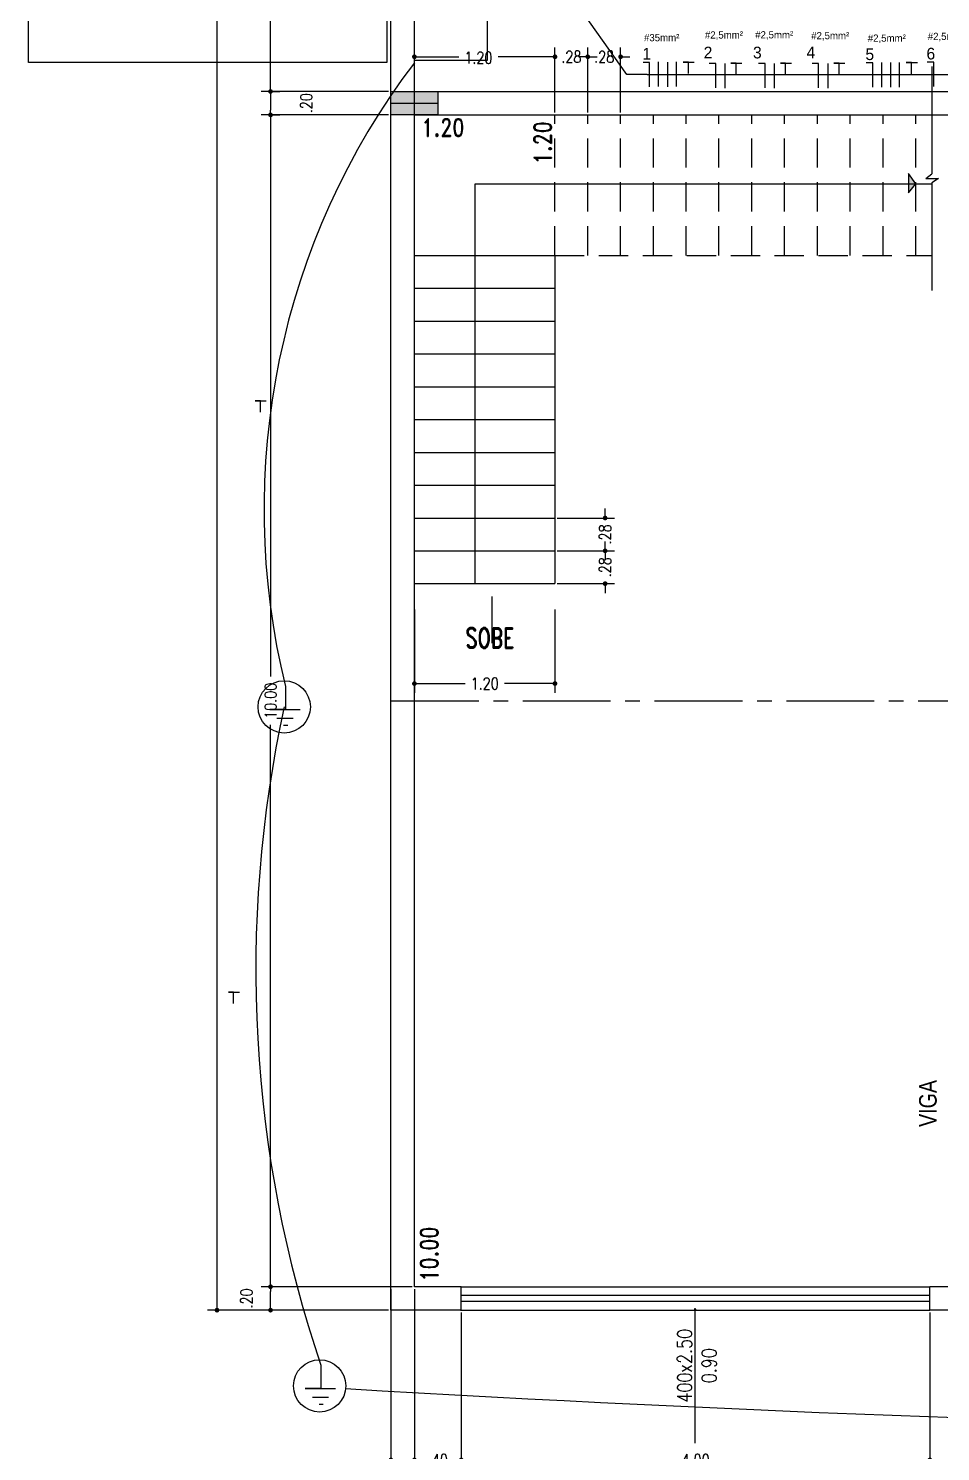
# Model space of a CAD drawing. Extents: x -4780 to 4154, y -1673 to 3208.
# Drawn here: x 557.75 to 565.54, y -476.25 to -464.11 of the extents above; entities that cross this region are included whole.
import ezdxf
from ezdxf.enums import TextEntityAlignment as Align

# ---------------------------------------------------------------- set-up
doc = ezdxf.new("R2010")
doc.units = 0
doc.header["$MEASUREMENT"] = 0
doc.header["$PDMODE"] = 34
doc.linetypes.add('CENTER2', pattern=[1.125, 0.75, -0.125, 0.125, -0.125])
doc.linetypes.add('HIDDEN', pattern=[0.375, 0.25, -0.125])
for name, color, linetype in [('Condutores', 6, 'Continuous'), ('COTAS', 5, 'Continuous'), ('ELÉTRICO', 3, 'Continuous'), ('FUND-ESTACA20T', 30, 'Continuous'), ('PENA01', 1, 'Continuous'), ('PENA02', 2, 'Continuous'), ('PENA025', 8, 'Continuous'), ('pena06', 4, 'Continuous'), ('VERMELHA', 10, 'Continuous')]:
    doc.layers.add(name, color=color, linetype=linetype)
doc.layers.add('TEXTO', color=5, linetype='Continuous', lineweight=9)
doc.styles.add('ARIAL', font='txt', dxfattribs={"height": 0.35277})
doc.styles.add('PADRÃO', font='', dxfattribs={"height": 0.2})
doc.styles.add('REGUA80', font='GOTHIC.TTF')
doc.styles.add('ROMANS', font='romand.shx', dxfattribs={"width": 0.8})
doc.styles.add('STYLE1', font='romand.shx', dxfattribs={"width": 0.8})
doc.styles.get('PADRÃO').set_extended_font_data('AvantGarde Bk BT')
doc.dimstyles.new('CORTE100', dxfattribs={"dimtxt": 0.1, "dimasz": 0.04, "dimexe": 0.08, "dimexo": 0.02, "dimgap": 0.05, "dimtad": 0, "dimzin": 4, "dimdsep": 46, "dimtxsty": 'ROMANS', "dimblk1": 'DOT', "dimblk2": 'DOT', "dimsah": 1, "dimcen": 0.09, "dimclrd": 30, "dimclre": 30, "dimclrt": 5, "dimadec": 0, "dimazin": 0, "dimtfac": 1, "dimtofl": 0, "dimtmove": 2, "dimatfit": 3, "dimldrblk": 'DOT', "dimfxl": 1, "dimtolj": 1, "dimtzin": 0, "dimarcsym": 0})
doc.dimstyles.new('INTERNA', dxfattribs={"dimscale": 0, "dimtxt": 0.15, "dimasz": 0.1, "dimexe": 0.1, "dimexo": 0.16, "dimgap": 0.09, "dimtad": 1, "dimzin": 4, "dimdsep": 46, "dimtxsty": 'ROMANS', "dimblk1": 'OBLIQUE', "dimblk2": 'OBLIQUE', "dimsah": 1, "dimcen": 0.09, "dimse1": 1, "dimse2": 1, "dimsd1": 1, "dimsd2": 1, "dimclrd": 4, "dimclre": 4, "dimadec": 0, "dimazin": 0, "dimtfac": 0.666667, "dimtofl": 0, "dimtmove": 2, "dimatfit": 3, "dimldrblk": 'OBLIQUE', "dimfxl": 1, "dimtolj": 1, "dimtzin": 0, "dimarcsym": 0})

# ---------------------------------------------------------------- blocks, each defined once
blk = doc.blocks.new('DOT')
at = {"layer": 'PENA01', "color": 0, "linetype": 'ByBlock'}
blk.add_line((-0.5, 0), (-1, 0), dxfattribs=at)
at = {"layer": 'PENA01', "color": 0, "linetype": 'ByBlock', "const_width": 0.5}
blk.add_lwpolyline([(-0.25, 0, 1), (0.25, 0, 1)], format="xyb", close=True, dxfattribs=at)
blk = doc.blocks.new('*D248')
at = {"layer": 'COTAS', "color": 30, "linetype": 'Continuous', "lineweight": -2, "transparency": 16777216}
for p, q in [((560.828, -434.646), (559.74, -434.646)), ((559.82, -434.686), (559.82, -449.434)), ((559.82, -464.606), (559.82, -449.858)), ((560.828, -464.646), (559.74, -464.646))]:
    blk.add_line(p, q, dxfattribs=at)
at = {"layer": 'DEFPOINTS', "color": 0, "linetype": 'Continuous', "transparency": 16777216}
for p in [(560.848, -434.646), (559.82, -464.646), (560.848, -464.646)]:
    blk.add_point(p, dxfattribs=at)
at = {"layer": 'COTAS', "color": 30, "linetype": 'Continuous', "lineweight": -2, "transparency": 16777216, "xscale": 0.04, "yscale": 0.04, "zscale": 0.04}
for p, rotation in [((559.82, -434.646), 90), ((559.82, -464.646), 270)]:
    blk.add_blockref('DOT', p, dxfattribs=dict(at, rotation=rotation))
at = {"layer": 'COTAS', "color": 5, "linetype": 'Continuous', "transparency": 16777216, "insert": (559.82, -449.646), "char_height": 0.1, "attachment_point": 5, "rotation": 90, "style": 'ROMANS'}
blk.add_mtext('\\A1;30.00', dxfattribs=at)
blk = doc.blocks.new('*D249')
at = {"layer": 'COTAS', "color": 30, "linetype": 'Continuous', "lineweight": -2, "transparency": 16777216}
for p, q in [((562.208, -464.35), (562.168, -464.35)), ((562.248, -464.826), (562.248, -464.27)), ((562.528, -464.826), (562.528, -464.27)), ((562.568, -464.35), (562.608, -464.35))]:
    blk.add_line(p, q, dxfattribs=at)
at = {"layer": 'DEFPOINTS', "color": 0, "linetype": 'Continuous', "transparency": 16777216}
for p in [(562.528, -464.35), (562.248, -464.846), (562.528, -464.846)]:
    blk.add_point(p, dxfattribs=at)
at = {"layer": 'COTAS', "color": 30, "linetype": 'Continuous', "lineweight": -2, "transparency": 16777216, "xscale": 0.04, "yscale": 0.04, "zscale": 0.04}
blk.add_blockref('DOT', (562.248, -464.35), dxfattribs=at)
at = {"layer": 'COTAS', "color": 30, "linetype": 'Continuous', "lineweight": -2, "transparency": 16777216, "xscale": 0.04, "yscale": 0.04, "zscale": 0.04, "rotation": 180}
blk.add_blockref('DOT', (562.528, -464.35), dxfattribs=at)
at = {"layer": 'COTAS', "color": 5, "linetype": 'Continuous', "transparency": 16777216, "insert": (562.388, -464.35), "char_height": 0.1, "attachment_point": 5, "style": 'ROMANS'}
blk.add_mtext('\\A1;.28', dxfattribs=at)
blk = doc.blocks.new('*D250')
at = {"layer": 'COTAS', "color": 30, "linetype": 'Continuous', "lineweight": -2, "transparency": 16777216}
for p, q in [((562.488, -464.35), (562.448, -464.35)), ((562.528, -464.826), (562.528, -464.27)), ((562.808, -464.826), (562.808, -464.27)), ((562.848, -464.35), (562.888, -464.35))]:
    blk.add_line(p, q, dxfattribs=at)
at = {"layer": 'DEFPOINTS', "color": 0, "linetype": 'Continuous', "transparency": 16777216}
for p in [(562.808, -464.35), (562.528, -464.846), (562.808, -464.846)]:
    blk.add_point(p, dxfattribs=at)
at = {"layer": 'COTAS', "color": 30, "linetype": 'Continuous', "lineweight": -2, "transparency": 16777216, "xscale": 0.04, "yscale": 0.04, "zscale": 0.04}
blk.add_blockref('DOT', (562.528, -464.35), dxfattribs=at)
at = {"layer": 'COTAS', "color": 30, "linetype": 'Continuous', "lineweight": -2, "transparency": 16777216, "xscale": 0.04, "yscale": 0.04, "zscale": 0.04, "rotation": 180}
blk.add_blockref('DOT', (562.808, -464.35), dxfattribs=at)
at = {"layer": 'COTAS', "color": 5, "linetype": 'Continuous', "transparency": 16777216, "insert": (562.668, -464.35), "char_height": 0.1, "attachment_point": 5, "style": 'ROMANS'}
blk.add_mtext('\\A1;.28', dxfattribs=at)
blk = doc.blocks.new('*D251')
at = {"layer": 'COTAS', "color": 30, "linetype": 'Continuous', "lineweight": -2, "transparency": 16777216}
for p, q in [((561.048, -469.066), (561.048, -469.779)), ((562.248, -469.066), (562.248, -469.779)), ((561.088, -469.699), (561.48, -469.699)), ((562.208, -469.699), (561.816, -469.699))]:
    blk.add_line(p, q, dxfattribs=at)
at = {"layer": 'DEFPOINTS', "color": 0, "linetype": 'Continuous', "transparency": 16777216}
for p in [(561.048, -469.046), (562.248, -469.046), (562.248, -469.699)]:
    blk.add_point(p, dxfattribs=at)
at = {"layer": 'COTAS', "color": 30, "linetype": 'Continuous', "lineweight": -2, "transparency": 16777216, "xscale": 0.04, "yscale": 0.04, "zscale": 0.04, "rotation": 180}
blk.add_blockref('DOT', (561.048, -469.699), dxfattribs=at)
at = {"layer": 'COTAS', "color": 30, "linetype": 'Continuous', "lineweight": -2, "transparency": 16777216, "xscale": 0.04, "yscale": 0.04, "zscale": 0.04}
blk.add_blockref('DOT', (562.248, -469.699), dxfattribs=at)
at = {"layer": 'COTAS', "color": 5, "linetype": 'Continuous', "transparency": 16777216, "insert": (561.648, -469.699), "char_height": 0.1, "attachment_point": 5, "style": 'ROMANS'}
blk.add_mtext('\\A1;1.20', dxfattribs=at)
blk = doc.blocks.new('*D268')
at = {"layer": 'COTAS', "color": 30, "linetype": 'Continuous', "lineweight": -2, "transparency": 16777216}
for p, q in [((560.828, -464.846), (559.74, -464.846)), ((559.82, -464.886), (559.82, -469.639)), ((559.82, -474.806), (559.82, -470.052)), ((561.028, -474.846), (559.74, -474.846))]:
    blk.add_line(p, q, dxfattribs=at)
at = {"layer": 'DEFPOINTS', "color": 0, "linetype": 'Continuous', "transparency": 16777216}
for p in [(560.848, -464.846), (559.82, -474.846), (561.048, -474.846)]:
    blk.add_point(p, dxfattribs=at)
at = {"layer": 'COTAS', "color": 30, "linetype": 'Continuous', "lineweight": -2, "transparency": 16777216, "xscale": 0.04, "yscale": 0.04, "zscale": 0.04}
for p, rotation in [((559.82, -464.846), 90), ((559.82, -474.846), 270)]:
    blk.add_blockref('DOT', p, dxfattribs=dict(at, rotation=rotation))
at = {"layer": 'COTAS', "color": 5, "linetype": 'Continuous', "transparency": 16777216, "insert": (559.82, -469.846), "char_height": 0.1, "attachment_point": 5, "rotation": 90, "style": 'ROMANS'}
blk.add_mtext('\\A1;10.00', dxfattribs=at)
blk = doc.blocks.new('*D269')
at = {"layer": 'COTAS', "color": 30, "linetype": 'Continuous', "lineweight": -2, "transparency": 16777216}
for p, q in [((559.82, -464.686), (559.82, -464.806)), ((559.84, -464.646), (559.9, -464.646)), ((559.84, -464.846), (559.9, -464.846))]:
    blk.add_line(p, q, dxfattribs=at)
at = {"layer": 'DEFPOINTS', "color": 0, "linetype": 'Continuous', "transparency": 16777216}
for p in [(559.82, -464.646), (559.82, -464.846), (559.82, -464.846)]:
    blk.add_point(p, dxfattribs=at)
at = {"layer": 'COTAS', "color": 30, "linetype": 'Continuous', "lineweight": -2, "transparency": 16777216, "xscale": 0.04, "yscale": 0.04, "zscale": 0.04}
for p, rotation in [((559.82, -464.646), 90), ((559.82, -464.846), 270)]:
    blk.add_blockref('DOT', p, dxfattribs=dict(at, rotation=rotation))
at = {"layer": 'COTAS', "color": 5, "linetype": 'Continuous', "transparency": 16777216, "insert": (560.125, -464.746), "char_height": 0.1, "attachment_point": 5, "rotation": 90, "style": 'ROMANS'}
blk.add_mtext('\\A1;.20', dxfattribs=at)
blk = doc.blocks.new('*D270')
at = {"color": 30, "linetype": 'Continuous', "lineweight": -2, "transparency": 16777216}
for p, q in [((560.828, -474.846), (559.74, -474.846)), ((559.82, -475.006), (559.82, -474.886)), ((560.828, -475.046), (559.74, -475.046))]:
    blk.add_line(p, q, dxfattribs=at)
at = {"layer": 'DEFPOINTS', "color": 0, "linetype": 'Continuous', "transparency": 16777216}
for p in [(559.82, -474.846), (560.848, -474.846), (560.848, -475.046)]:
    blk.add_point(p, dxfattribs=at)
at = {"color": 30, "linetype": 'Continuous', "lineweight": -2, "transparency": 16777216, "xscale": 0.04, "yscale": 0.04, "zscale": 0.04}
for p, rotation in [((559.82, -474.846), 90), ((559.82, -475.046), 270)]:
    blk.add_blockref('DOT', p, dxfattribs=dict(at, rotation=rotation))
at = {"color": 5, "linetype": 'Continuous', "transparency": 16777216, "insert": (559.615, -474.946), "char_height": 0.1, "attachment_point": 5, "rotation": 90, "style": 'ROMANS'}
blk.add_mtext('\\A1;.20', dxfattribs=at)
blk = doc.blocks.new('*D271')
at = {"color": 30, "linetype": 'Continuous', "lineweight": -2, "transparency": 16777216}
for p, q in [((560.848, -474.866), (560.848, -476.404)), ((561.048, -474.866), (561.048, -476.404)), ((561.008, -476.324), (560.888, -476.324))]:
    blk.add_line(p, q, dxfattribs=at)
at = {"layer": 'DEFPOINTS', "color": 0, "linetype": 'Continuous', "transparency": 16777216}
for p in [(560.848, -474.846), (561.048, -474.846), (560.848, -476.324)]:
    blk.add_point(p, dxfattribs=at)
at = {"color": 30, "linetype": 'Continuous', "lineweight": -2, "transparency": 16777216, "xscale": 0.04, "yscale": 0.04, "zscale": 0.04, "rotation": 180}
blk.add_blockref('DOT', (560.848, -476.324), dxfattribs=at)
at = {"color": 30, "linetype": 'Continuous', "lineweight": -2, "transparency": 16777216, "xscale": 0.04, "yscale": 0.04, "zscale": 0.04}
blk.add_blockref('DOT', (561.048, -476.324), dxfattribs=at)
at = {"color": 5, "linetype": 'Continuous', "transparency": 16777216, "insert": (560.948, -476.629), "char_height": 0.1, "attachment_point": 5, "style": 'ROMANS'}
blk.add_mtext('\\A1;.20', dxfattribs=at)
blk = doc.blocks.new('*D272')
at = {"color": 30, "linetype": 'Continuous', "lineweight": -2, "transparency": 16777216}
for p, q in [((561.048, -475.066), (561.048, -476.404)), ((561.448, -475.066), (561.448, -476.404)), ((561.008, -476.324), (560.968, -476.324)), ((561.488, -476.324), (561.528, -476.324))]:
    blk.add_line(p, q, dxfattribs=at)
at = {"layer": 'DEFPOINTS', "color": 0, "linetype": 'Continuous', "transparency": 16777216}
for p in [(561.048, -475.046), (561.448, -475.046), (561.448, -476.324)]:
    blk.add_point(p, dxfattribs=at)
at = {"color": 30, "linetype": 'Continuous', "lineweight": -2, "transparency": 16777216, "xscale": 0.04, "yscale": 0.04, "zscale": 0.04}
blk.add_blockref('DOT', (561.048, -476.324), dxfattribs=at)
at = {"color": 30, "linetype": 'Continuous', "lineweight": -2, "transparency": 16777216, "xscale": 0.04, "yscale": 0.04, "zscale": 0.04, "rotation": 180}
blk.add_blockref('DOT', (561.448, -476.324), dxfattribs=at)
at = {"color": 5, "linetype": 'Continuous', "transparency": 16777216, "insert": (561.248, -476.324), "char_height": 0.1, "attachment_point": 5, "style": 'ROMANS'}
blk.add_mtext('\\A1;.40', dxfattribs=at)
blk = doc.blocks.new('*D273')
at = {"color": 30, "linetype": 'Continuous', "lineweight": -2, "transparency": 16777216}
for p, q in [((565.448, -475.066), (565.448, -476.404)), ((561.448, -475.086), (561.448, -476.404)), ((561.488, -476.324), (563.274, -476.324)), ((565.408, -476.324), (563.622, -476.324))]:
    blk.add_line(p, q, dxfattribs=at)
at = {"layer": 'DEFPOINTS', "color": 0, "linetype": 'Continuous', "transparency": 16777216}
for p in [(561.448, -475.066), (565.448, -475.046), (561.448, -476.324)]:
    blk.add_point(p, dxfattribs=at)
at = {"color": 30, "linetype": 'Continuous', "lineweight": -2, "transparency": 16777216, "xscale": 0.04, "yscale": 0.04, "zscale": 0.04, "rotation": 180}
blk.add_blockref('DOT', (561.448, -476.324), dxfattribs=at)
at = {"color": 30, "linetype": 'Continuous', "lineweight": -2, "transparency": 16777216, "xscale": 0.04, "yscale": 0.04, "zscale": 0.04}
blk.add_blockref('DOT', (565.448, -476.324), dxfattribs=at)
at = {"color": 5, "linetype": 'Continuous', "transparency": 16777216, "insert": (563.448, -476.324), "char_height": 0.1, "attachment_point": 5, "style": 'ROMANS'}
blk.add_mtext('\\A1;4.00', dxfattribs=at)
blk = doc.blocks.new('*D274')
at = {"color": 30, "linetype": 'Continuous', "lineweight": -2, "transparency": 16777216}
for p, q in [((565.448, -475.066), (565.448, -476.404)), ((567.843, -475.066), (567.843, -476.404)), ((565.488, -476.324), (566.472, -476.324)), ((567.803, -476.324), (566.819, -476.324))]:
    blk.add_line(p, q, dxfattribs=at)
at = {"layer": 'DEFPOINTS', "color": 0, "linetype": 'Continuous', "transparency": 16777216}
for p in [(565.448, -475.046), (567.843, -475.046), (567.843, -476.324)]:
    blk.add_point(p, dxfattribs=at)
at = {"color": 30, "linetype": 'Continuous', "lineweight": -2, "transparency": 16777216, "xscale": 0.04, "yscale": 0.04, "zscale": 0.04, "rotation": 180}
blk.add_blockref('DOT', (565.448, -476.324), dxfattribs=at)
at = {"color": 30, "linetype": 'Continuous', "lineweight": -2, "transparency": 16777216, "xscale": 0.04, "yscale": 0.04, "zscale": 0.04}
blk.add_blockref('DOT', (567.843, -476.324), dxfattribs=at)
at = {"color": 5, "linetype": 'Continuous', "transparency": 16777216, "insert": (566.645, -476.324), "char_height": 0.1, "attachment_point": 5, "style": 'ROMANS'}
blk.add_mtext('\\A1;2.40', dxfattribs=at)
blk = doc.blocks.new('*D298')
at = {"color": 30, "linetype": 'Continuous', "lineweight": -2, "transparency": 16777216}
for p, q in [((559.8, -434.646), (559.283, -434.646)), ((559.363, -434.686), (559.363, -454.634)), ((559.363, -475.006), (559.363, -455.058)), ((559.8, -475.046), (559.283, -475.046))]:
    blk.add_line(p, q, dxfattribs=at)
at = {"layer": 'DEFPOINTS', "color": 0, "linetype": 'Continuous', "transparency": 16777216}
for p in [(559.363, -434.646), (559.82, -434.646), (559.82, -475.046)]:
    blk.add_point(p, dxfattribs=at)
at = {"color": 30, "linetype": 'Continuous', "lineweight": -2, "transparency": 16777216, "xscale": 0.04, "yscale": 0.04, "zscale": 0.04}
for p, rotation in [((559.363, -434.646), 90), ((559.363, -475.046), 270)]:
    blk.add_blockref('DOT', p, dxfattribs=dict(at, rotation=rotation))
at = {"color": 5, "linetype": 'Continuous', "transparency": 16777216, "insert": (559.363, -454.846), "char_height": 0.1, "attachment_point": 5, "rotation": 90, "style": 'ROMANS'}
blk.add_mtext('\\A1;40.40', dxfattribs=at)
blk = doc.blocks.new('*D319')
at = {"layer": 'DEFPOINTS', "color": 0, "linetype": 'Continuous', "transparency": 16777216}
for p in [(577.248, -474.696), (561.048, -474.846), (577.248, -474.846)]:
    blk.add_point(p, dxfattribs=at)
at = {"layer": 'COTAS', "color": 0, "linetype": 'Continuous', "transparency": 16777216, "insert": (576.908, -474.696), "char_height": 0.15, "attachment_point": 5, "style": 'ROMANS'}
blk.add_mtext('\\A1;16.20', dxfattribs=at)
blk = doc.blocks.new('_OBLIQUE')
at = {"color": 0, "linetype": 'ByBlock'}
blk.add_line((-0.5, -0.5), (0.5, 0.5), dxfattribs=at)
blk = doc.blocks.new('*D329')
at = {"layer": 'DEFPOINTS', "color": 0, "linetype": 'Continuous', "transparency": 16777216}
for p in [(561.048, -464.846), (561.048, -474.846), (561.175, -474.846)]:
    blk.add_point(p, dxfattribs=at)
at = {"layer": 'COTAS', "color": 0, "linetype": 'Continuous', "transparency": 16777216, "insert": (561.175, -474.567), "char_height": 0.15, "attachment_point": 5, "rotation": 90, "style": 'ROMANS'}
blk.add_mtext('\\A1;10.00', dxfattribs=at)
blk = doc.blocks.new('*D330')
at = {"layer": 'DEFPOINTS', "color": 0, "linetype": 'Continuous', "transparency": 16777216}
for p in [(561.048, -464.846), (580.048, -464.846), (580.048, -464.995)]:
    blk.add_point(p, dxfattribs=at)
at = {"layer": 'COTAS', "color": 0, "linetype": 'Continuous', "transparency": 16777216, "insert": (572.028, -464.995), "char_height": 0.15, "attachment_point": 5, "style": 'ROMANS'}
blk.add_mtext('\\A1;19.00', dxfattribs=at)
blk = doc.blocks.new('*D331')
at = {"layer": 'COTAS', "color": 30, "linetype": 'Continuous', "lineweight": -2, "transparency": 16777216}
for p, q in [((561.048, -464.826), (561.048, -464.27)), ((561.088, -464.35), (561.426, -464.35)), ((562.208, -464.35), (561.762, -464.35)), ((562.248, -464.826), (562.248, -464.27))]:
    blk.add_line(p, q, dxfattribs=at)
at = {"layer": 'DEFPOINTS', "color": 0, "linetype": 'Continuous', "transparency": 16777216}
for p in [(561.048, -464.35), (561.048, -464.846), (562.248, -464.846)]:
    blk.add_point(p, dxfattribs=at)
at = {"layer": 'COTAS', "color": 30, "linetype": 'Continuous', "lineweight": -2, "transparency": 16777216, "xscale": 0.04, "yscale": 0.04, "zscale": 0.04, "rotation": 180}
blk.add_blockref('DOT', (561.048, -464.35), dxfattribs=at)
at = {"layer": 'COTAS', "color": 30, "linetype": 'Continuous', "lineweight": -2, "transparency": 16777216, "xscale": 0.04, "yscale": 0.04, "zscale": 0.04}
blk.add_blockref('DOT', (562.248, -464.35), dxfattribs=at)
at = {"layer": 'COTAS', "color": 5, "linetype": 'Continuous', "transparency": 16777216, "insert": (561.594, -464.358), "char_height": 0.1, "attachment_point": 5, "style": 'ROMANS'}
blk.add_mtext('\\A1;1.20', dxfattribs=at)
blk = doc.blocks.new('*D332')
at = {"layer": 'DEFPOINTS', "color": 0, "linetype": 'Continuous', "transparency": 16777216}
for p in [(561.048, -439.896), (561.171, -439.896), (561.048, -464.646)]:
    blk.add_point(p, dxfattribs=at)
at = {"layer": 'COTAS', "color": 0, "linetype": 'Continuous', "transparency": 16777216, "insert": (561.171, -440.199), "char_height": 0.15, "attachment_point": 5, "rotation": 90, "style": 'ROMANS'}
blk.add_mtext('\\A1;24.75', dxfattribs=at)
blk = doc.blocks.new('*D255')
at = {"layer": 'COTAS', "color": 30, "linetype": 'Continuous', "lineweight": -2, "transparency": 16777216}
for p, q in [((562.676, -468.526), (562.676, -468.486)), ((562.268, -468.566), (562.756, -468.566)), ((562.268, -468.846), (562.756, -468.846)), ((562.676, -468.886), (562.676, -468.926))]:
    blk.add_line(p, q, dxfattribs=at)
at = {"layer": 'DEFPOINTS', "color": 0, "linetype": 'Continuous', "transparency": 16777216}
for p in [(562.248, -468.566), (562.676, -468.566), (562.248, -468.846)]:
    blk.add_point(p, dxfattribs=at)
at = {"layer": 'COTAS', "color": 30, "linetype": 'Continuous', "lineweight": -2, "transparency": 16777216, "xscale": 0.04, "yscale": 0.04, "zscale": 0.04}
for p, rotation in [((562.676, -468.566), 270), ((562.676, -468.846), 90)]:
    blk.add_blockref('DOT', p, dxfattribs=dict(at, rotation=rotation))
at = {"layer": 'COTAS', "color": 5, "linetype": 'Continuous', "transparency": 16777216, "insert": (562.676, -468.706), "char_height": 0.1, "attachment_point": 5, "rotation": 90, "style": 'ROMANS'}
blk.add_mtext('\\A1;.28', dxfattribs=at)
blk = doc.blocks.new('*D256')
at = {"layer": 'COTAS', "color": 30, "linetype": 'Continuous', "lineweight": -2, "transparency": 16777216}
for p, q in [((562.676, -468.246), (562.676, -468.206)), ((562.268, -468.286), (562.756, -468.286)), ((562.268, -468.566), (562.756, -468.566)), ((562.676, -468.606), (562.676, -468.646))]:
    blk.add_line(p, q, dxfattribs=at)
at = {"layer": 'DEFPOINTS', "color": 0, "linetype": 'Continuous', "transparency": 16777216}
for p in [(562.248, -468.286), (562.676, -468.286), (562.248, -468.566)]:
    blk.add_point(p, dxfattribs=at)
at = {"layer": 'COTAS', "color": 30, "linetype": 'Continuous', "lineweight": -2, "transparency": 16777216, "xscale": 0.04, "yscale": 0.04, "zscale": 0.04}
for p, rotation in [((562.676, -468.286), 270), ((562.676, -468.566), 90)]:
    blk.add_blockref('DOT', p, dxfattribs=dict(at, rotation=rotation))
at = {"layer": 'COTAS', "color": 5, "linetype": 'Continuous', "transparency": 16777216, "insert": (562.676, -468.426), "char_height": 0.1, "attachment_point": 5, "rotation": 90, "style": 'ROMANS'}
blk.add_mtext('\\A1;.28', dxfattribs=at)
blk = doc.blocks.new('*D257')
at = {"layer": 'DEFPOINTS', "color": 0, "linetype": 'Continuous', "transparency": 16777216}
for p in [(562.567, -464.483), (562.308, -465.683), (562.567, -465.683)]:
    blk.add_point(p, dxfattribs=at)
at = {"layer": 'COTAS', "color": 0, "linetype": 'Continuous', "transparency": 16777216, "insert": (562.143, -465.083), "char_height": 0.15, "attachment_point": 5, "rotation": 90, "style": 'ROMANS'}
blk.add_mtext('\\A1;1.20', dxfattribs=at)
blk = doc.blocks.new('*D258')
at = {"layer": 'DEFPOINTS', "color": 0, "linetype": 'Continuous', "transparency": 16777216}
for p in [(561.048, -464.846), (562.248, -464.846), (562.248, -464.966)]:
    blk.add_point(p, dxfattribs=at)
at = {"layer": 'COTAS', "color": 0, "linetype": 'Continuous', "transparency": 16777216, "insert": (561.292, -464.954), "char_height": 0.15, "attachment_point": 5, "style": 'ROMANS'}
blk.add_mtext('\\A1;1.20', dxfattribs=at)

msp = doc.modelspace()

# ---------------------------------------------------------------- hatches: boundary and pattern name
at = {"layer": 'COTAS', "linetype": 'Continuous'}
h = msp.add_hatch(color=256, dxfattribs=at)
h.paths.add_polyline_path([(565.266, -465.347), (565.266, -465.433), (565.328, -465.433)])
h.paths.add_polyline_path([(565.328, -465.433), (565.266, -465.433), (565.266, -465.511)])
at = {"layer": 'FUND-ESTACA20T', "linetype": 'Continuous'}
h = msp.add_hatch(color=256, dxfattribs=at)
h.paths.add_polyline_path([(561.248, -464.646), (561.048, -464.646), (561.048, -464.746), (561.248, -464.746)])
h.paths.add_polyline_path([(561.248, -464.746), (561.048, -464.746), (561.048, -464.846), (561.248, -464.846)])
h.paths.add_polyline_path([(561.048, -464.746), (560.848, -464.746), (560.848, -464.846), (561.048, -464.846)])
h.paths.add_polyline_path([(561.048, -464.646), (560.848, -464.646), (560.848, -464.746), (561.048, -464.746)])
at = {"layer": 'VERMELHA'}
msp.add_hatch(color=256, dxfattribs=at).paths.add_polyline_path([(563.455, -475.041, 1), (563.433, -475.041, 1)])

# ---------------------------------------------------------------- linework, layer by layer
at = {"layer": 'Condutores'}
for p, q in [((562.86, -464.5), (562.106, -463.428)), ((563.035, -464.5), (562.86, -464.5)), ((563.035, -464.5), (573.098, -464.5))]:
    msp.add_line(p, q, dxfattribs=at)
at = {"layer": 'Condutores', "ltscale": 0.015}
for p, q in [((563.056, -464.398), (563, -464.398)), ((563.056, -464.606), (563.056, -464.398)), ((563.133, -464.604), (563.133, -464.394)), ((563.21, -464.606), (563.21, -464.396)), ((563.285, -464.604), (563.285, -464.394)), ((563.387, -464.396), (563.342, -464.396)), ((563.342, -464.396), (563.436, -464.396)), ((563.387, -464.494), (563.387, -464.396)), ((563.62, -464.407), (563.564, -464.407)), ((563.62, -464.615), (563.62, -464.407)), ((563.701, -464.618), (563.701, -464.408)), ((563.795, -464.404), (563.75, -464.404)), ((563.75, -464.404), (563.844, -464.404)), ((563.795, -464.502), (563.795, -464.404)), ((564.041, -464.407), (563.985, -464.407)), ((564.041, -464.615), (564.041, -464.407)), ((564.123, -464.618), (564.123, -464.408)), ((564.216, -464.404), (564.172, -464.404)), ((564.172, -464.404), (564.266, -464.404)), ((564.216, -464.502), (564.216, -464.404)), ((564.498, -464.406), (564.442, -464.406)), ((564.498, -464.614), (564.498, -464.406)), ((564.579, -464.617), (564.579, -464.407)), ((564.673, -464.404), (564.628, -464.404)), ((564.628, -464.404), (564.722, -464.404)), ((564.673, -464.501), (564.673, -464.404)), ((564.96, -464.402), (564.904, -464.402)), ((564.96, -464.61), (564.96, -464.402)), ((565.037, -464.608), (565.037, -464.398)), ((565.114, -464.609), (565.114, -464.399)), ((565.189, -464.608), (565.189, -464.398)), ((565.291, -464.399), (565.247, -464.399)), ((565.247, -464.399), (565.341, -464.399)), ((565.291, -464.497), (565.291, -464.399)), ((565.481, -464.397), (565.425, -464.397)), ((565.481, -464.605), (565.481, -464.397))]:
    msp.add_line(p, q, dxfattribs=at)
at = {"layer": 'COTAS', "linetype": 'Continuous'}
for p, q in [((565.466, -464.434), (565.466, -465.349)), ((565.414, -465.388), (565.466, -465.349)), ((565.414, -465.388), (565.521, -465.388)), ((565.521, -465.388), (565.466, -465.427)), ((565.466, -465.427), (565.466, -466.344)), ((561.71, -468.955), (561.71, -469.355))]:
    msp.add_line(p, q, dxfattribs=at)
at = {"layer": 'ELÉTRICO', "ltscale": 0.015}
for p, q in [((559.734, -467.286), (559.689, -467.286)), ((559.689, -467.286), (559.783, -467.286)), ((559.734, -467.384), (559.734, -467.286)), ((559.505, -472.332), (559.46, -472.332)), ((559.46, -472.332), (559.554, -472.332)), ((559.505, -472.429), (559.505, -472.332))]:
    msp.add_line(p, q, dxfattribs=at)
at = {"layer": 'ELÉTRICO'}
for p, q in [((559.948, -469.723), (559.948, -469.921)), ((559.948, -469.921), (559.813, -469.921)), ((559.813, -469.921), (559.948, -469.921)), ((559.948, -469.921), (559.948, -469.921)), ((559.948, -469.921), (560.072, -469.921)), ((559.874, -469.993), (560.013, -469.993)), ((559.931, -470.055), (559.967, -470.055)), ((560.25, -475.517), (560.25, -475.715)), ((560.25, -475.715), (560.115, -475.715)), ((560.115, -475.715), (560.25, -475.715)), ((560.177, -475.787), (560.316, -475.787)), ((560.25, -475.715), (560.25, -475.715)), ((560.25, -475.715), (560.375, -475.715)), ((560.234, -475.848), (560.27, -475.848))]:
    msp.add_line(p, q, dxfattribs=at)
for points in [[(561.048, -464.383), (561.048, -462.518), (561.668, -462.518), (561.668, -464.383)], [(557.754, -464.4), (557.754, -463.073), (560.814, -463.073), (560.814, -464.4)]]:
    msp.add_lwpolyline(points, close=True, dxfattribs=at)
for centre in [(559.937, -469.898), (560.239, -475.692)]:
    msp.add_circle(centre, 0.223, dxfattribs=at)
for centre, radius, start, end in [((566.067, -468.213), 6.303, 142.7782, 193.8635), ((570.197, -472.143), 10.503, 167.6541, 198.7349), ((573.868, -247.958), 228.152, 266.63117, 271.63555)]:
    msp.add_arc(centre, radius, start, end, dxfattribs=at)
at = {"layer": 'FUND-ESTACA20T', "linetype": 'Continuous'}
for p, q in [((560.848, -464.646), (561.248, -464.646)), ((560.848, -464.846), (560.848, -464.646)), ((560.848, -464.746), (561.248, -464.746)), ((561.048, -464.846), (561.048, -464.646)), ((561.248, -464.646), (561.248, -464.846)), ((561.248, -464.846), (560.848, -464.846))]:
    msp.add_line(p, q, dxfattribs=at)
at = {"layer": 'PENA01'}
for p, q in [((561.441, -474.846), (565.448, -474.846)), ((561.441, -475.046), (565.448, -475.046)), ((563.444, -476.18), (563.444, -475.03))]:
    msp.add_line(p, q, dxfattribs=at)
at = {"layer": 'PENA02', "linetype": 'HIDDEN'}
for p, q in [((562.248, -466.046), (562.248, -464.846)), ((562.528, -466.046), (562.528, -464.846)), ((562.808, -466.046), (562.808, -464.846)), ((563.088, -466.046), (563.088, -464.846)), ((563.368, -466.046), (563.368, -464.846)), ((563.648, -466.046), (563.648, -464.846)), ((563.928, -466.046), (563.928, -464.846)), ((564.208, -466.046), (564.208, -464.846)), ((564.488, -466.046), (564.488, -464.846)), ((564.768, -466.046), (564.768, -464.846)), ((565.048, -466.046), (565.048, -464.846)), ((565.328, -466.046), (565.328, -464.846)), ((562.248, -466.046), (565.466, -466.046))]:
    msp.add_line(p, q, dxfattribs=at)
at = {"layer": 'PENA02'}
for p, q in [((565.328, -465.433), (565.266, -465.347)), ((565.266, -465.347), (565.266, -465.511)), ((561.568, -468.846), (561.568, -465.433)), ((561.568, -465.433), (565.466, -465.433)), ((565.266, -465.511), (565.328, -465.433)), ((561.048, -466.046), (562.248, -466.046)), ((562.248, -466.046), (562.248, -468.846)), ((561.048, -466.326), (562.248, -466.326)), ((561.048, -466.606), (562.248, -466.606)), ((561.048, -466.886), (562.248, -466.886)), ((561.048, -467.166), (562.248, -467.166)), ((561.048, -467.446), (562.248, -467.446)), ((561.048, -467.726), (562.248, -467.726)), ((561.048, -468.006), (562.248, -468.006)), ((561.048, -468.286), (562.248, -468.286)), ((561.048, -468.566), (562.248, -468.566)), ((561.048, -468.846), (562.248, -468.846)), ((561.441, -474.919), (565.448, -474.919)), ((560.848, -475.046), (560.848, -480.046)), ((561.441, -474.969), (565.448, -474.969))]:
    msp.add_line(p, q, dxfattribs=at)
at = {"layer": 'PENA02', "linetype": 'CENTER2'}
msp.add_line((560.848, -469.846), (580.248, -469.846), dxfattribs=at)
at = {"layer": 'pena06'}
for p, q in [((560.848, -464.646), (560.848, -434.646)), ((561.048, -464.646), (561.048, -439.896)), ((560.848, -464.646), (565.848, -464.646)), ((560.848, -475.046), (560.848, -464.646)), ((561.048, -464.846), (565.848, -464.846)), ((561.048, -474.846), (561.048, -464.846)), ((561.448, -474.846), (561.048, -474.846)), ((561.448, -475.046), (561.448, -474.846)), ((565.948, -474.846), (565.448, -474.846)), ((565.448, -475.046), (565.448, -474.846)), ((561.448, -475.046), (560.848, -475.046)), ((565.948, -475.046), (565.448, -475.046))]:
    msp.add_line(p, q, dxfattribs=at)

# ---------------------------------------------------------------- texts
at = {"layer": 'Condutores', "style": 'REGUA80'}
for s, p in [('1', (562.994, -464.374)), ('2', (563.517, -464.364)), ('3', (563.938, -464.364)), ('4', (564.395, -464.363)), ('5', (564.898, -464.378)), ('6', (565.419, -464.373))]:
    msp.add_text(s, height=0.1, dxfattribs=at).set_placement(p)
at = {"layer": 'Condutores', "ltscale": 0.015, "char_height": 0.0615, "attachment_point": 1, "style": 'PADRÃO'}
for s, insert in [('#2,5mm²', (563.528, -464.133)), ('#2,5mm²', (563.957, -464.132)), ('#2,5mm²', (564.435, -464.139)), ('#35mm²', (563.008, -464.156)), ('#2,5mm²', (564.918, -464.16)), ('#2,5mm²', (565.43, -464.145))]:
    msp.add_mtext_dynamic_manual_height_columns(s, width=0.37286, gutter_width=7.685, heights=[0], dxfattribs=dict(at, insert=insert))
at = {"layer": 'COTAS', "insert": (563.459, -475.52), "char_height": 0.125, "width": 1.7353, "attachment_point": 5, "rotation": 90, "style": 'ROMANS'}
msp.add_mtext('400x2.50\\P0.90', dxfattribs=at)
at = {"layer": 'PENA025', "style": 'ARIAL', "width": 0.8}
msp.add_text('VIGA', height=0.15, rotation=90, dxfattribs=at).set_placement((565.431, -473.282), align=Align.MIDDLE)
at = {"layer": 'TEXTO', "style": 'STYLE1', "width": 0.7}
msp.add_text('SOBE', height=0.172, dxfattribs=at).set_placement((561.693, -469.31), align=Align.MIDDLE)

# ---------------------------------------------------------------- dimensions: what is measured, and where the dimension line sits
at = {"linetype": 'Continuous'}
for base, p1, p2, picture, middle in [((559.363, -434.646), (559.82, -475.046), (559.82, -434.646), '*D298', (559.363, -454.846)), ((559.82, -474.846), (560.848, -475.046), (560.848, -474.846), '*D270', (559.615, -474.946))]:
    dim = msp.add_linear_dim(base=base, p1=p1, p2=p2, angle=90, dimstyle='CORTE100', dxfattribs=at)
    dim.commit()
    dim.dimension.update_dxf_attribs({"geometry": picture, "text_midpoint": middle})
for base, p1, p2, picture, middle in [((560.848, -476.324), (561.048, -474.846), (560.848, -474.846), '*D271', (560.948, -476.629)), ((561.448, -476.324), (561.048, -475.046), (561.448, -475.046), '*D272', (561.248, -476.324)), ((561.448, -476.324), (565.448, -475.046), (561.448, -475.066), '*D273', (563.448, -476.324)), ((567.843, -476.3242), (565.4479, -475.0456), (567.843, -475.0456), '*D274', (566.6454, -476.3242))]:
    dim = msp.add_linear_dim(base=base, p1=p1, p2=p2, dimstyle='CORTE100', dxfattribs=at)
    dim.commit()
    dim.dimension.update_dxf_attribs({"geometry": picture, "text_midpoint": middle})
at = {"layer": 'COTAS', "linetype": 'Continuous'}
for base, p1, p2, picture, middle in [((559.82, -464.646), (560.848, -434.646), (560.848, -464.646), '*D248', (559.82, -449.646)), ((559.82, -464.846), (559.82, -464.646), (559.82, -464.846), '*D269', (560.125, -464.746)), ((559.82, -474.846), (560.848, -464.846), (561.048, -474.846), '*D268', (559.82, -469.846)), ((562.676, -468.286), (562.248, -468.566), (562.248, -468.286), '*D256', (562.676, -468.426)), ((562.676, -468.566), (562.248, -468.846), (562.248, -468.566), '*D255', (562.676, -468.706))]:
    dim = msp.add_linear_dim(base=base, p1=p1, p2=p2, angle=90, dimstyle='CORTE100', dxfattribs=at)
    dim.commit()
    dim.dimension.update_dxf_attribs({"geometry": picture, "text_midpoint": middle})
for base, p1, p2, picture, middle in [((561.171, -439.896), (561.048, -464.646), (561.048, -439.896), '*D332', (561.171, -440.199)), ((561.175, -474.846), (561.048, -464.846), (561.048, -474.846), '*D329', (561.175, -474.567))]:
    dim = msp.add_linear_dim(base=base, p1=p1, p2=p2, angle=90, dimstyle='INTERNA', override={"dimscale": 1}, dxfattribs=at)
    dim.commit()
    dim.dimension.update_dxf_attribs({"geometry": picture, "text_midpoint": middle, "dimtype": 160})
dim = msp.add_linear_dim(base=(561.048, -464.35), p1=(562.248, -464.846), p2=(561.048, -464.846), dimstyle='CORTE100', dxfattribs=at)
dim.commit()
dim.dimension.update_dxf_attribs({"geometry": '*D331', "text_midpoint": (561.594, -464.358), "dimtype": 160})
for base, p1, p2, picture, middle in [((562.528, -464.35), (562.248, -464.846), (562.528, -464.846), '*D249', (562.388, -464.35)), ((562.808, -464.35), (562.528, -464.846), (562.808, -464.846), '*D250', (562.668, -464.35)), ((562.248, -469.699), (561.048, -469.046), (562.248, -469.046), '*D251', (561.648, -469.699))]:
    dim = msp.add_linear_dim(base=base, p1=p1, p2=p2, dimstyle='CORTE100', dxfattribs=at)
    dim.commit()
    dim.dimension.update_dxf_attribs({"geometry": picture, "text_midpoint": middle})
dim = msp.add_linear_dim(base=(562.308, -465.683), p1=(562.567, -464.483), p2=(562.567, -465.683), angle=90, dimstyle='INTERNA', override={"dimscale": 1}, dxfattribs=at)
dim.commit()
dim.dimension.update_dxf_attribs({"geometry": '*D257', "text_midpoint": (562.143, -465.083)})
for base, p1, p2, picture, middle in [((580.048, -464.995), (561.048, -464.846), (580.048, -464.846), '*D330', (572.028, -464.995)), ((562.248, -464.966), (561.048, -464.846), (562.248, -464.846), '*D258', (561.292, -464.954)), ((577.248, -474.696), (561.048, -474.846), (577.248, -474.846), '*D319', (576.908, -474.696))]:
    dim = msp.add_linear_dim(base=base, p1=p1, p2=p2, dimstyle='INTERNA', override={"dimscale": 1}, dxfattribs=at)
    dim.commit()
    dim.dimension.update_dxf_attribs({"geometry": picture, "text_midpoint": middle, "dimtype": 160})

doc.saveas('drawing.dxf')
